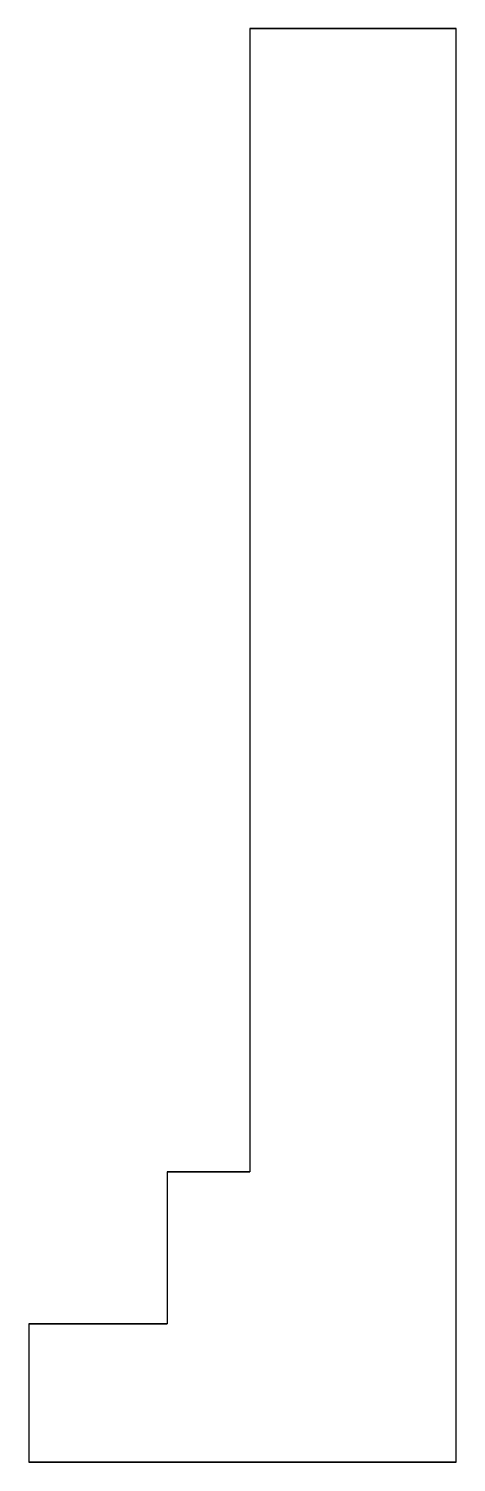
# Model space of a CAD drawing. Header units: millimetres. Extents: x -4.1 to -0.7, y 4.5 to 15.9.
import ezdxf

# ---------------------------------------------------------------- set-up
doc = ezdxf.new("R2010")
doc.units = ezdxf.units.MM
doc.layers.get('0').update_dxf_attribs({"linetype": 'CONTINUOUS'})

msp = doc.modelspace()

# ---------------------------------------------------------------- linework, layer by layer
for p, q in [((-2.31, 15.948), (-0.668, 15.948)), ((-2.31, 15.948), (-2.31, 6.858)), ((-2.968, 6.858), (-2.31, 6.858)), ((-4.068, 5.648), (-2.968, 5.648)), ((-0.668, 4.548), (-4.068, 4.548))]:
    msp.add_line(p, q)
msp.add_lwpolyline([(-2.31, 6.858), (-2.968, 6.858), (-2.968, 5.648), (-4.068, 5.648), (-4.068, 4.548), (-0.668, 4.548), (-0.668, 11.648), (-0.668, 11.648), (-0.668, 15.948), (-2.31, 15.948)], close=True)

doc.saveas('drawing.dxf')
